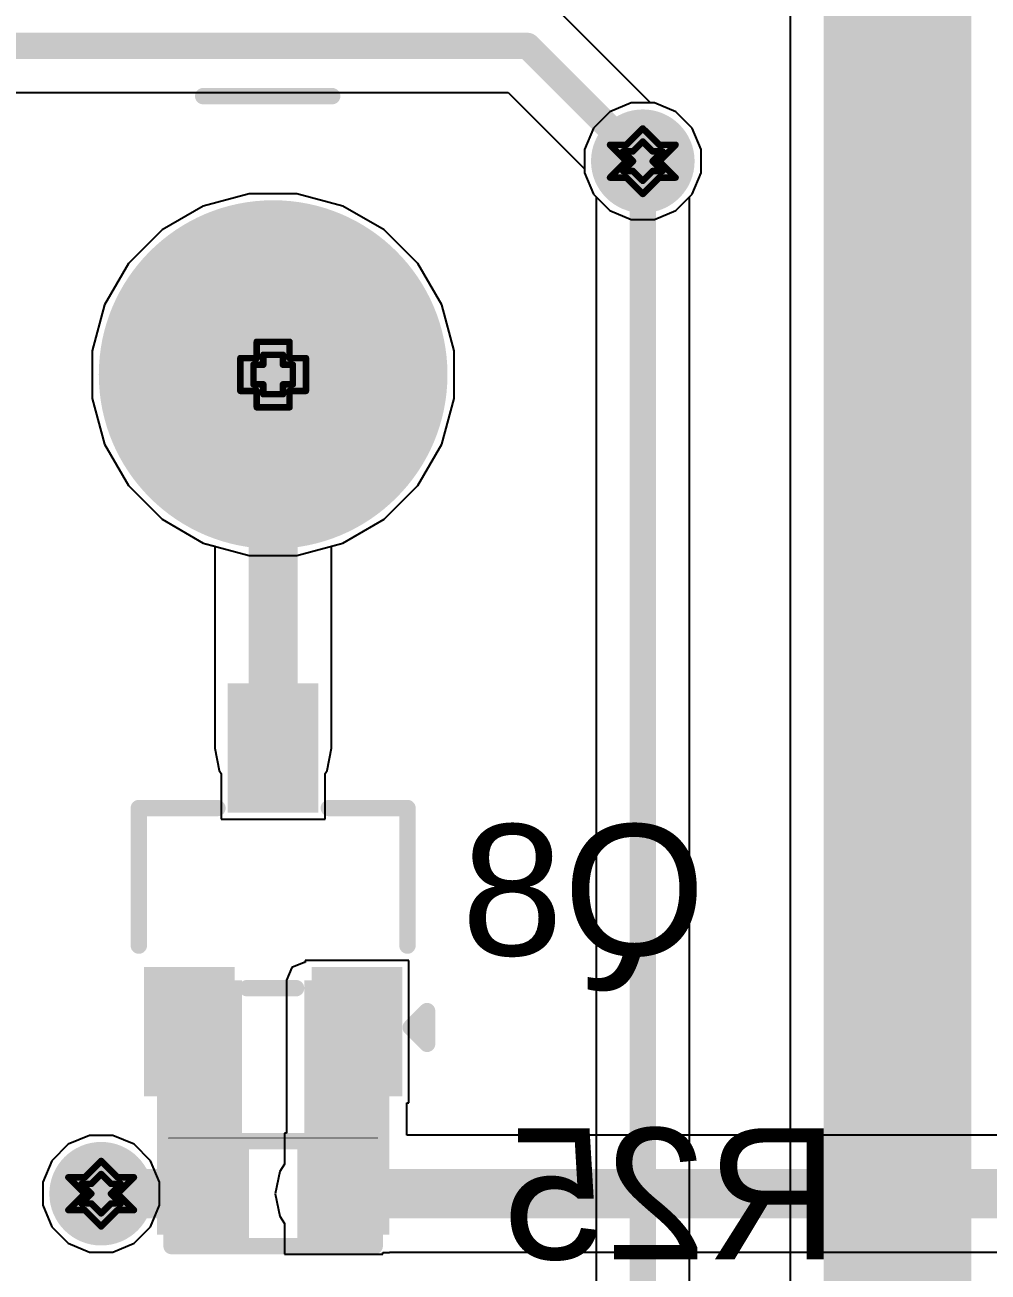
# Model space of a CAD drawing. Header units: inches. Extents: x -2.7 to 10.9, y -2.9 to 7.4.
# Drawn here: x 0.0747 to 0.3687, y 1.618 to 1.9988 of the extents above; entities that cross this region are included whole.
import ezdxf

# ---------------------------------------------------------------- set-up
doc = ezdxf.new("R2010")
doc.units = ezdxf.units.IN
doc.header["$MEASUREMENT"] = 0
for name, color, linetype in [('Board Outline', 216, 'Continuous'), ('Bottom Layer', 5, 'Continuous'), ('Bottom Overlay', 54, 'Continuous'), ('Bottom Paste', 16, 'Continuous'), ('Bottom Solder', 6, 'Continuous'), ('Drill Drawing', 1, 'Continuous'), ('Layer 2', 16, 'Continuous'), ('Layer 3', 76, 'Continuous'), ('Multi-Layer', 9, 'Continuous'), ('Pad Holes', 156, 'Continuous'), ('Top Layer', 1, 'Continuous'), ('Top Overlay', 2, 'Continuous'), ('Top Solder', 216, 'Continuous'), ('Via Holes', 16, 'Continuous')]:
    doc.layers.add(name, color=color, linetype=linetype)
doc.styles.add('Arial', font='', dxfattribs={"height": 0.2})
doc.styles.get('Arial').set_extended_font_data('Arial')

# ---------------------------------------------------------------- blocks, each defined once
blk = doc.blocks.new('R___0402_B_4')
at = {"layer": 'Bottom Layer'}
for points in [[(-0.009499999999999996, 0.0125), (-0.009500000000000003, -0.0125), (-0.0275, -0.0125), (-0.0275, 0.0125)], [(0.0275, 0.0125), (0.0275, -0.0125), (0.009499999999999996, -0.0125), (0.009500000000000003, 0.0125)]]:
    blk.add_hatch(color=5, dxfattribs=at).paths.add_polyline_path(points)
at = {"layer": 'Bottom Paste'}
for points in [[(-0.009499999999999996, 0.0125), (-0.009500000000000003, -0.0125), (-0.0275, -0.0125), (-0.0275, 0.0125)], [(0.0275, 0.0125), (0.0275, -0.0125), (0.009499999999999996, -0.0125), (0.009500000000000003, 0.0125)]]:
    blk.add_hatch(color=16, dxfattribs=at).paths.add_polyline_path(points)
at = {"layer": 'Bottom Solder'}
for points in [[(-0.007334599999999997, 0.0146654), (-0.007334600000000003, -0.0146654), (-0.0296654, -0.0146654), (-0.0296654, 0.0146654)], [(0.0296654, 0.0146654), (0.0296654, -0.0146654), (0.007334599999999997, -0.0146654), (0.007334600000000003, 0.0146654)]]:
    blk.add_hatch(color=6, dxfattribs=at).paths.add_polyline_path(points)
at = {"layer": 'Bottom Overlay'}
for points in [[(-0.031, 0.016, 0.005, 0.005, 0), (0.031, 0.016, 0.005, 0.005, 0)], [(-0.031, -0.016, 0.005, 0.005, 0), (-0.031, 0.016, 0.005, 0.005, 0)], [(-0.032, 0.017, 0.000127, 0.000127, 0), (0.032, 0.017, 0.000127, 0.000127, 0)], [(0.031, -0.016, 0.005, 0.005, 0), (0.031, 0.016, 0.005, 0.005, 0)], [(-0.031, -0.016, 0.005, 0.005, 0), (0.031, -0.016, 0.005, 0.005, 0)]]:
    blk.add_lwpolyline(points, format="xyseb", dxfattribs=at)
for points in [[(-0.03225, 0.016, 0.0025, 0.0025, 1), (-0.02975, 0.016, 0.0025, 0.0025, 1)], [(-0.03225, 0.016, 0.0025, 0.0025, 1), (-0.02975, 0.016, 0.0025, 0.0025, 1)], [(-0.0320317, 0.017, 6.35e-05, 6.35e-05, 1), (-0.0319683, 0.017, 6.35e-05, 6.35e-05, 1)], [(0.02975, 0.016, 0.0025, 0.0025, 1), (0.03225, 0.016, 0.0025, 0.0025, 1)], [(0.02975, 0.016, 0.0025, 0.0025, 1), (0.03225, 0.016, 0.0025, 0.0025, 1)], [(0.0319683, 0.017, 6.35e-05, 6.35e-05, 1), (0.0320317, 0.017, 6.35e-05, 6.35e-05, 1)], [(-0.03225, -0.016, 0.0025, 0.0025, 1), (-0.02975, -0.016, 0.0025, 0.0025, 1)], [(-0.03225, -0.016, 0.0025, 0.0025, 1), (-0.02975, -0.016, 0.0025, 0.0025, 1)], [(0.02975, -0.016, 0.0025, 0.0025, 1), (0.03225, -0.016, 0.0025, 0.0025, 1)], [(0.02975, -0.016, 0.0025, 0.0025, 1), (0.03225, -0.016, 0.0025, 0.0025, 1)]]:
    blk.add_lwpolyline(points, format="xyseb", close=True, dxfattribs=at)
blk = doc.blocks.new('SOT_323_B_5')
at = {"layer": 'Bottom Layer'}
for points in [[(-0.0354331, 0.05905515), (-0.0157481, 0.05905515), (-0.0157481, 0.02755905), (-0.0354331, 0.02755905)], [(0.0354331, 0.02755905), (0.0157481, 0.02755905), (0.0157481, 0.05905515), (0.0354331, 0.05905515)], [(-0.0098425, -0.02755905), (0.0098425, -0.02755905), (0.0098425, -0.05905515), (-0.0098425, -0.05905515)]]:
    blk.add_hatch(color=5, dxfattribs=at).paths.add_polyline_path(points)
at = {"layer": 'Bottom Paste'}
for points in [[(-0.0354331, 0.05905515), (-0.0157481, 0.05905515), (-0.0157481, 0.02755905), (-0.0354331, 0.02755905)], [(0.0354331, 0.02755905), (0.0157481, 0.02755905), (0.0157481, 0.05905515), (0.0354331, 0.05905515)], [(-0.0098425, -0.02755905), (0.0098425, -0.02755905), (0.0098425, -0.05905515), (-0.0098425, -0.05905515)]]:
    blk.add_hatch(color=16, dxfattribs=at).paths.add_polyline_path(points)
at = {"layer": 'Bottom Solder'}
for points in [[(-0.0394331, 0.06305515), (-0.0117481, 0.06305515), (-0.0117481, 0.02355905), (-0.0394331, 0.02355905)], [(0.0394331, 0.02355905), (0.0117481, 0.02355905), (0.0117481, 0.06305515), (0.0394331, 0.06305515)], [(-0.0138425, -0.02355905), (0.0138425, -0.02355905), (0.0138425, -0.06305515), (-0.0138425, -0.06305515)]]:
    blk.add_hatch(color=6, dxfattribs=at).paths.add_polyline_path(points)
at = {"layer": 'Bottom Overlay'}
for points in [[(-0.047, 0.047, 0.005, 0.005, 0), (-0.047, 0.037, 0.005, 0.005, 0)], [(-0.042, 0.042, 0.005, 0.005, 0), (-0.047, 0.047, 0.005, 0.005, 0)], [(-0.042, 0.042, 0.005, 0.005, 0), (-0.047, 0.037, 0.005, 0.005, 0)], [(0.008, 0.03, 0.005, 0.005, 0), (-0.007, 0.03, 0.005, 0.005, 0)], [(-0.041, 0.017, 0.005, 0.005, 0), (-0.041, -0.025, 0.005, 0.005, 0)], [(0.041, 0.017, 0.005, 0.005, 0), (0.041, -0.025, 0.005, 0.005, 0)], [(-0.017, -0.025, 0.005, 0.005, 0), (-0.041, -0.025, 0.005, 0.005, 0)], [(0.041, -0.025, 0.005, 0.005, 0), (0.017, -0.025, 0.005, 0.005, 0)]]:
    blk.add_lwpolyline(points, format="xyseb", dxfattribs=at)
for points in [[(-0.04825, 0.047, 0.0025, 0.0025, 1), (-0.04575, 0.047, 0.0025, 0.0025, 1)], [(-0.04825, 0.047, 0.0025, 0.0025, 1), (-0.04575, 0.047, 0.0025, 0.0025, 1)], [(-0.04325, 0.042, 0.0025, 0.0025, 1), (-0.04075, 0.042, 0.0025, 0.0025, 1)], [(-0.04325, 0.042, 0.0025, 0.0025, 1), (-0.04075, 0.042, 0.0025, 0.0025, 1)], [(-0.04825, 0.037, 0.0025, 0.0025, 1), (-0.04575, 0.037, 0.0025, 0.0025, 1)], [(-0.04825, 0.037, 0.0025, 0.0025, 1), (-0.04575, 0.037, 0.0025, 0.0025, 1)], [(-0.00825, 0.03, 0.0025, 0.0025, 1), (-0.00575, 0.03, 0.0025, 0.0025, 1)], [(0.00675, 0.03, 0.0025, 0.0025, 1), (0.00925, 0.03, 0.0025, 0.0025, 1)], [(-0.04225, 0.017, 0.0025, 0.0025, 1), (-0.03975, 0.017, 0.0025, 0.0025, 1)], [(0.03975, 0.017, 0.0025, 0.0025, 1), (0.04225, 0.017, 0.0025, 0.0025, 1)], [(-0.04225, -0.025, 0.0025, 0.0025, 1), (-0.03975, -0.025, 0.0025, 0.0025, 1)], [(-0.04225, -0.025, 0.0025, 0.0025, 1), (-0.03975, -0.025, 0.0025, 0.0025, 1)], [(-0.01825, -0.025, 0.0025, 0.0025, 1), (-0.01575, -0.025, 0.0025, 0.0025, 1)], [(0.01575, -0.025, 0.0025, 0.0025, 1), (0.01825, -0.025, 0.0025, 0.0025, 1)], [(0.03975, -0.025, 0.0025, 0.0025, 1), (0.04225, -0.025, 0.0025, 0.0025, 1)], [(0.03975, -0.025, 0.0025, 0.0025, 1), (0.04225, -0.025, 0.0025, 0.0025, 1)]]:
    blk.add_lwpolyline(points, format="xyseb", close=True, dxfattribs=at)
blk = doc.blocks.new('EFM_620_31')
at = {"layer": 'Bottom Layer'}
h = blk.add_hatch(color=5, dxfattribs=at)
edge = h.paths.add_edge_path()
edge.add_arc((-0.3543307, 0), 0.0492126, 0, 360)
at = {"layer": 'Bottom Solder'}
h = blk.add_hatch(color=6, dxfattribs=at)
edge = h.paths.add_edge_path()
edge.add_arc((-0.3543307, 0), 0.0532126, 0, 360)
at = {"layer": 'Layer 2'}
h = blk.add_hatch(color=16, dxfattribs=at)
edge = h.paths.add_edge_path()
edge.add_arc((-0.3543307, 0), 0.0492126, 0, 360)
at = {"layer": 'Layer 3'}
h = blk.add_hatch(color=76, dxfattribs=at)
edge = h.paths.add_edge_path()
edge.add_arc((-0.3543307, 0), 0.0492126, 0, 360)
at = {"layer": 'Multi-Layer'}
h = blk.add_hatch(color=9, dxfattribs=at)
edge = h.paths.add_edge_path()
edge.add_arc((-0.3543307, 0), 0.0492126, 0, 360)
at = {"layer": 'Pad Holes'}
h = blk.add_hatch(color=7, dxfattribs=at)
edge = h.paths.add_edge_path()
edge.add_arc((-0.3543307, 0), 0.0246063, 0, 360)
at = {"layer": 'Top Layer'}
h = blk.add_hatch(color=1, dxfattribs=at)
edge = h.paths.add_edge_path()
edge.add_arc((-0.3543307, 0), 0.0492126, 0, 360)
at = {"layer": 'Top Solder'}
h = blk.add_hatch(color=216, dxfattribs=at)
edge = h.paths.add_edge_path()
edge.add_arc((-0.3543307, 0), 0.0532126, 0, 360)
at = {"layer": 'Top Overlay'}
for points in [[(0.7874016, 0, 0.005, 0.005, 1), (-0.7874016, 0, 0.005, 0.005, 1)], [(0.7514739, 0, 0.005, 0.005, 1), (-0.7514739, 0, 0.005, 0.005, 1)], [(-0.3769351, 0.085, 0.0025, 0.0025, 1), (-0.3744351, 0.085, 0.0025, 0.0025, 1)], [(-0.337565, 0.085, 0.0025, 0.0025, 1), (-0.335065, 0.085, 0.0025, 0.0025, 1)]]:
    blk.add_lwpolyline(points, format="xyseb", close=True, dxfattribs=at)
blk.add_lwpolyline([(-0.3756851, 0.085, 0.005, 0.005, 0), (-0.336315, 0.085, 0.005, 0.005, 0)], format="xyseb", dxfattribs=at)

msp = doc.modelspace()

# ---------------------------------------------------------------- hatches: boundary and pattern name
at = {"layer": 'Bottom Layer'}
h = msp.add_hatch(color=5, dxfattribs=at)
edge = h.paths.add_edge_path()
edge.add_arc((0.2633384, 1.9572006), 0.011811, 0, 360)
for points in [[(0.1150685, 1.6294393), (0.1410015, 1.6294393), (0.1410015, 1.7071339), (0.1150685, 1.7071339)], [(0.1859347, 1.7071339), (0.1600017, 1.7071339), (0.1600017, 1.6294393), (0.1859347, 1.6294393)]]:
    msp.add_hatch(color=5, dxfattribs=at).paths.add_polyline_path(points)
h = msp.add_hatch(color=5, dxfattribs=at)
edge = h.paths.add_edge_path()
edge.add_arc((0.098, 1.641936), 0.011811, 0, 360)
at = {"layer": 'Bottom Solder'}
h = msp.add_hatch(color=6, dxfattribs=at)
edge = h.paths.add_edge_path()
edge.add_arc((0.2633384, 1.9572006), 0.015811, 0, 360)
h = msp.add_hatch(color=6, dxfattribs=at)
edge = h.paths.add_edge_path()
edge.add_arc((0.098, 1.641936), 0.015811, 0, 360)
at = {"layer": 'Layer 2'}
h = msp.add_hatch(color=16, dxfattribs=at)
edge = h.paths.add_edge_path()
edge.add_arc((0.2633384, 1.9572006), 0.011811, 0, 360)
h = msp.add_hatch(color=16, dxfattribs=at)
edge = h.paths.add_edge_path()
edge.add_arc((0.098, 1.641936), 0.011811, 0, 360)
at = {"layer": 'Layer 3'}
h = msp.add_hatch(color=76, dxfattribs=at)
edge = h.paths.add_edge_path()
edge.add_arc((0.2633384, 1.9572006), 0.011811, 0, 360)
h = msp.add_hatch(color=76, dxfattribs=at)
edge = h.paths.add_edge_path()
edge.add_arc((0.098, 1.641936), 0.011811, 0, 360)
at = {"layer": 'Top Layer'}
h = msp.add_hatch(color=1, dxfattribs=at)
edge = h.paths.add_edge_path()
edge.add_arc((0.2633384, 1.9572006), 0.011811, 0, 360)
h = msp.add_hatch(color=1, dxfattribs=at)
edge = h.paths.add_edge_path()
edge.add_arc((0.098, 1.641936), 0.011811, 0, 360)
at = {"layer": 'Top Solder'}
h = msp.add_hatch(color=216, dxfattribs=at)
edge = h.paths.add_edge_path()
edge.add_arc((0.2633384, 1.9572006), 0.015811, 0, 360)
h = msp.add_hatch(color=216, dxfattribs=at)
edge = h.paths.add_edge_path()
edge.add_arc((0.098, 1.641936), 0.015811, 0, 360)
at = {"layer": 'Via Holes'}
h = msp.add_hatch(color=7, dxfattribs=at)
edge = h.paths.add_edge_path()
edge.add_arc((0.2633384, 1.9572006), 0.0059055, 0, 360)
h = msp.add_hatch(color=7, dxfattribs=at)
edge = h.paths.add_edge_path()
edge.add_arc((0.098, 1.641936), 0.0059055, 0, 360)

# ---------------------------------------------------------------- linework, layer by layer
at = {"layer": 'Board Outline'}
msp.add_lwpolyline([(-2.4996904, 1.3779521, 0.005, 0.005, -0.7405986761017942), (2.8432952, 0.250751, 0.005, 0.005, 0)], format="xyseb", dxfattribs=at)
at = {"layer": 'Bottom Layer'}
for p, q in [((0.2657143, 1.9750116), (0.2382153, 2.0025107)), ((-0.000443, 1.9781429), (0.2222091, 1.9781429)), ((0.2222091, 1.9781429), (0.2455274, 1.9548247)), ((0.2668812, 1.9750116), (0.2657143, 1.9750116)), ((0.2734275, 1.9723), (0.2668812, 1.9750116)), ((0.2784378, 1.9672897), (0.2734275, 1.9723)), ((0.2811494, 1.9607434), (0.2784378, 1.9672897)), ((0.2811494, 1.9536578), (0.2811494, 1.9607434)), ((0.2455274, 1.9548247), (0.2455274, 1.9536578)), ((0.2455274, 1.9536578), (0.248239, 1.9471115)), ((0.2784378, 1.9471115), (0.2811494, 1.9536578)), ((0.1432327, 1.9472734), (0.1291903, 1.9435107)), ((0.1577705, 1.9472734), (0.1432327, 1.9472734)), ((0.1718129, 1.9435107), (0.1577705, 1.9472734)), ((0.248239, 1.9471115), (0.2532493, 1.9421012)), ((0.2734275, 1.9421012), (0.2784378, 1.9471115)), ((0.1291903, 1.9435107), (0.1166003, 1.9362419)), ((0.1844029, 1.9362419), (0.1718129, 1.9435107)), ((0.2532493, 1.9421012), (0.2597956, 1.9393896)), ((0.2668812, 1.9393896), (0.2734275, 1.9421012)), ((0.2597956, 1.9393896), (0.2668812, 1.9393896)), ((0.1166003, 1.9362419), (0.1063205, 1.9259621)), ((0.1946827, 1.9259621), (0.1844029, 1.9362419)), ((0.1063205, 1.9259621), (0.0990517, 1.9133721)), ((0.2019515, 1.9133721), (0.1946827, 1.9259621)), ((0.0990517, 1.9133721), (0.095289, 1.8993297)), ((0.2057142, 1.8993297), (0.2019515, 1.9133721)), ((0.095289, 1.8993297), (0.095289, 1.8847919)), ((0.2057142, 1.8847919), (0.2057142, 1.8993297)), ((0.095289, 1.8847919), (0.0990517, 1.8707495)), ((0.2019515, 1.8707495), (0.2057142, 1.8847919)), ((0.0990517, 1.8707495), (0.1063205, 1.8581595)), ((0.1946827, 1.8581595), (0.2019515, 1.8707495)), ((0.1063205, 1.8581595), (0.1166003, 1.8478797)), ((0.1844029, 1.8478797), (0.1946827, 1.8581595)), ((0.1166003, 1.8478797), (0.1291903, 1.8406109)), ((0.1718129, 1.8406109), (0.1844029, 1.8478797)), ((0.1291903, 1.8406109), (0.1326588, 1.8396815)), ((0.1326588, 1.8396815), (0.1326588, 1.778)), ((0.1683444, 1.8396815), (0.1718129, 1.8406109)), ((0.1683444, 1.778), (0.1683444, 1.8396815)), ((0.1326588, 1.778), (0.134017, 1.7711719)), ((0.1669862, 1.7711719), (0.1683444, 1.778)), ((0.134017, 1.7711719), (0.1346591, 1.7702109)), ((0.1663441, 1.7702109), (0.1669862, 1.7711719)), ((0.1346591, 1.7702109), (0.1346591, 1.756252)), ((0.1663441, 1.756252), (0.1663441, 1.7702109)), ((0.1346591, 1.756252), (0.1663441, 1.756252)), ((0.1561747, 1.7109608), (0.1545896, 1.7071339)), ((0.1600016, 1.7125459), (0.1561747, 1.7109608)), ((0.1602497, 1.7125459), (0.1600016, 1.7125459)), ((0.1919347, 1.7131338), (0.1602497, 1.7131338)), ((0.1602497, 1.7131338), (0.1602497, 1.7125459)), ((0.1919347, 1.6696378), (0.1919347, 1.7131338)), ((0.1545896, 1.7071339), (0.1545896, 1.6604392)), ((0.1913467, 1.6597804), (0.1913467, 1.6696378)), ((0.1913467, 1.6696378), (0.1919347, 1.6696378)), ((0.1545896, 1.6604392), (0.1540016, 1.6604392)), ((0.1540016, 1.6604392), (0.1540016, 1.6509893)), ((0.4039984, 1.6597804), (0.1913467, 1.6597804)), ((0.1540016, 1.6509893), (0.152517, 1.6487674)), ((0.152517, 1.6487674), (0.1511588, 1.6419392)), ((0.1511588, 1.6419392), (0.152517, 1.635111)), ((0.152517, 1.635111), (0.1540016, 1.6328891)), ((0.1540016, 1.6328891), (0.1540016, 1.6234392)), ((0.1540016, 1.6234392), (0.1840016, 1.6234392)), ((0.1840016, 1.6234392), (0.1840016, 1.6240272)), ((0.1840016, 1.6240272), (0.1859347, 1.6240272)), ((0.1859347, 1.6240272), (0.1860979, 1.6240948)), ((0.1860979, 1.6240948), (0.4039915, 1.6240948))]:
    msp.add_line(p, q, dxfattribs=at)
for points in [[(-0.9116096, 1.9924172, 0.008, 0.008, 0), (0.2281218, 1.9924172, 0.008, 0.008, 0)], [(0.2281218, 1.9924172, 0.008, 0.008, 0), (0.2633384, 1.9572006, 0.008, 0.008, 0)], [(0.1505016, 1.778, 0.015, 0.015, 0), (0.1505016, 1.8920608, 0.015, 0.015, 0)], [(0.098, 1.641936, 0.015, 0.015, 0), (0.0980016, 1.6419376, 0.015, 0.015, 0)], [(0.0980016, 1.6419376, 0.015, 0.015, 0), (0.132, 1.6419376, 0.015, 0.015, 0)], [(0.132, 1.6419376, 0.015, 0.015, 0), (0.1320016, 1.6419392, 0.015, 0.015, 0)], [(0.1690016, 1.6419392, 0.015, 0.015, 0), (0.1690032, 1.6419376, 0.015, 0.015, 0)], [(0.1690032, 1.6419376, 0.015, 0.015, 0), (0.4039984, 1.6419376, 0.015, 0.015, 0)]]:
    msp.add_lwpolyline(points, format="xyseb", dxfattribs=at)
for points in [[(0.2261218, 1.9924172, 0.004, 0.004, 1), (0.2301218, 1.9924172, 0.004, 0.004, 1)], [(0.2261218, 1.9924172, 0.004, 0.004, 1), (0.2301218, 1.9924172, 0.004, 0.004, 1)], [(0.2613384, 1.9572006, 0.004, 0.004, 1), (0.2653384, 1.9572006, 0.004, 0.004, 1)], [(0.1467516, 1.8920608, 0.0075, 0.0075, 1), (0.1542516, 1.8920608, 0.0075, 0.0075, 1)], [(0.1467516, 1.778, 0.0075, 0.0075, 1), (0.1542516, 1.778, 0.0075, 0.0075, 1)], [(0.09425, 1.641936, 0.0075, 0.0075, 1), (0.10175, 1.641936, 0.0075, 0.0075, 1)], [(0.0942516, 1.6419376, 0.0075, 0.0075, 1), (0.1017516, 1.6419376, 0.0075, 0.0075, 1)], [(0.0942516, 1.6419376, 0.0075, 0.0075, 1), (0.1017516, 1.6419376, 0.0075, 0.0075, 1)], [(0.12825, 1.6419376, 0.0075, 0.0075, 1), (0.13575, 1.6419376, 0.0075, 0.0075, 1)], [(0.12825, 1.6419376, 0.0075, 0.0075, 1), (0.13575, 1.6419376, 0.0075, 0.0075, 1)], [(0.1282516, 1.6419392, 0.0075, 0.0075, 1), (0.1357516, 1.6419392, 0.0075, 0.0075, 1)], [(0.1652516, 1.6419392, 0.0075, 0.0075, 1), (0.1727516, 1.6419392, 0.0075, 0.0075, 1)], [(0.1652532, 1.6419376, 0.0075, 0.0075, 1), (0.1727532, 1.6419376, 0.0075, 0.0075, 1)], [(0.1652532, 1.6419376, 0.0075, 0.0075, 1), (0.1727532, 1.6419376, 0.0075, 0.0075, 1)]]:
    msp.add_lwpolyline(points, format="xyseb", close=True, dxfattribs=at)
at = {"layer": 'Drill Drawing'}
for points in [[(0.2583384, 1.9622006, 0.002, 0.002, 0), (0.2633384, 1.9672006, 0.002, 0.002, 0)], [(0.2633384, 1.9672006, 0.002, 0.002, 0), (0.2683384, 1.9622006, 0.002, 0.002, 0)], [(0.2533384, 1.9622006, 0.002, 0.002, 0), (0.2583384, 1.9572006, 0.002, 0.002, 0)], [(0.2533384, 1.9622006, 0.002, 0.002, 0), (0.2583384, 1.9622006, 0.002, 0.002, 0)], [(0.2573384, 1.9602006, 0.002, 0.002, 0), (0.2603384, 1.9572006, 0.002, 0.002, 0)], [(0.2573384, 1.9602006, 0.002, 0.002, 0), (0.2603384, 1.9602006, 0.002, 0.002, 0)], [(0.2603384, 1.9602006, 0.002, 0.002, 0), (0.2633384, 1.9632006, 0.002, 0.002, 0)], [(0.2633384, 1.9632006, 0.002, 0.002, 0), (0.2663384, 1.9602006, 0.002, 0.002, 0)], [(0.2663384, 1.9602006, 0.002, 0.002, 0), (0.2693384, 1.9602006, 0.002, 0.002, 0)], [(0.2663384, 1.9572006, 0.002, 0.002, 0), (0.2693384, 1.9602006, 0.002, 0.002, 0)], [(0.2683384, 1.9622006, 0.002, 0.002, 0), (0.2733384, 1.9622006, 0.002, 0.002, 0)], [(0.2683384, 1.9572006, 0.002, 0.002, 0), (0.2733384, 1.9622006, 0.002, 0.002, 0)], [(0.2533384, 1.9522006, 0.002, 0.002, 0), (0.2583384, 1.9572006, 0.002, 0.002, 0)], [(0.2573384, 1.9542006, 0.002, 0.002, 0), (0.2603384, 1.9572006, 0.002, 0.002, 0)], [(0.2663384, 1.9572006, 0.002, 0.002, 0), (0.2693384, 1.9542006, 0.002, 0.002, 0)], [(0.2683384, 1.9572006, 0.002, 0.002, 0), (0.2733384, 1.9522006, 0.002, 0.002, 0)], [(0.2573384, 1.9542006, 0.002, 0.002, 0), (0.2603384, 1.9542006, 0.002, 0.002, 0)], [(0.2603384, 1.9542006, 0.002, 0.002, 0), (0.2633384, 1.9512006, 0.002, 0.002, 0)], [(0.2633384, 1.9512006, 0.002, 0.002, 0), (0.2663384, 1.9542006, 0.002, 0.002, 0)], [(0.2663384, 1.9542006, 0.002, 0.002, 0), (0.2693384, 1.9542006, 0.002, 0.002, 0)], [(0.2533384, 1.9522006, 0.002, 0.002, 0), (0.2583384, 1.9522006, 0.002, 0.002, 0)], [(0.2583384, 1.9522006, 0.002, 0.002, 0), (0.2633384, 1.9472006, 0.002, 0.002, 0)], [(0.2633384, 1.9472006, 0.002, 0.002, 0), (0.2683384, 1.9522006, 0.002, 0.002, 0)], [(0.2683384, 1.9522006, 0.002, 0.002, 0), (0.2733384, 1.9522006, 0.002, 0.002, 0)], [(0.1455016, 1.8970608, 0.002, 0.002, 0), (0.1455016, 1.9020608, 0.002, 0.002, 0)], [(0.1455016, 1.9020608, 0.002, 0.002, 0), (0.1555016, 1.9020608, 0.002, 0.002, 0)], [(0.1555016, 1.8970608, 0.002, 0.002, 0), (0.1555016, 1.9020608, 0.002, 0.002, 0)], [(0.1405016, 1.8870608, 0.002, 0.002, 0), (0.1405016, 1.8970608, 0.002, 0.002, 0)], [(0.1405016, 1.8970608, 0.002, 0.002, 0), (0.1455016, 1.8970608, 0.002, 0.002, 0)], [(0.1475016, 1.8950608, 0.002, 0.002, 0), (0.1475016, 1.8980608, 0.002, 0.002, 0)], [(0.1475016, 1.8980608, 0.002, 0.002, 0), (0.1535016, 1.8980608, 0.002, 0.002, 0)], [(0.1535016, 1.8950608, 0.002, 0.002, 0), (0.1535016, 1.8980608, 0.002, 0.002, 0)], [(0.1555016, 1.8970608, 0.002, 0.002, 0), (0.1605016, 1.8970608, 0.002, 0.002, 0)], [(0.1605016, 1.8870608, 0.002, 0.002, 0), (0.1605016, 1.8970608, 0.002, 0.002, 0)], [(0.1445016, 1.8890608, 0.002, 0.002, 0), (0.1445016, 1.8950608, 0.002, 0.002, 0)], [(0.1445016, 1.8950608, 0.002, 0.002, 0), (0.1475016, 1.8950608, 0.002, 0.002, 0)], [(0.1535016, 1.8950608, 0.002, 0.002, 0), (0.1565016, 1.8950608, 0.002, 0.002, 0)], [(0.1565016, 1.8890608, 0.002, 0.002, 0), (0.1565016, 1.8950608, 0.002, 0.002, 0)], [(0.1445016, 1.8890608, 0.002, 0.002, 0), (0.1475016, 1.8890608, 0.002, 0.002, 0)], [(0.1475016, 1.8860608, 0.002, 0.002, 0), (0.1475016, 1.8890608, 0.002, 0.002, 0)], [(0.1535016, 1.8890608, 0.002, 0.002, 0), (0.1565016, 1.8890608, 0.002, 0.002, 0)], [(0.1535016, 1.8860608, 0.002, 0.002, 0), (0.1535016, 1.8890608, 0.002, 0.002, 0)], [(0.1405016, 1.8870608, 0.002, 0.002, 0), (0.1455016, 1.8870608, 0.002, 0.002, 0)], [(0.1455016, 1.8820608, 0.002, 0.002, 0), (0.1455016, 1.8870608, 0.002, 0.002, 0)], [(0.1475016, 1.8860608, 0.002, 0.002, 0), (0.1535016, 1.8860608, 0.002, 0.002, 0)], [(0.1555016, 1.8870608, 0.002, 0.002, 0), (0.1605016, 1.8870608, 0.002, 0.002, 0)], [(0.1555016, 1.8820608, 0.002, 0.002, 0), (0.1555016, 1.8870608, 0.002, 0.002, 0)], [(0.1455016, 1.8820608, 0.002, 0.002, 0), (0.1555016, 1.8820608, 0.002, 0.002, 0)], [(0.093, 1.646936, 0.002, 0.002, 0), (0.098, 1.651936, 0.002, 0.002, 0)], [(0.098, 1.651936, 0.002, 0.002, 0), (0.103, 1.646936, 0.002, 0.002, 0)], [(0.095, 1.644936, 0.002, 0.002, 0), (0.098, 1.647936, 0.002, 0.002, 0)], [(0.098, 1.647936, 0.002, 0.002, 0), (0.101, 1.644936, 0.002, 0.002, 0)], [(0.088, 1.646936, 0.002, 0.002, 0), (0.093, 1.641936, 0.002, 0.002, 0)], [(0.088, 1.646936, 0.002, 0.002, 0), (0.093, 1.646936, 0.002, 0.002, 0)], [(0.092, 1.644936, 0.002, 0.002, 0), (0.095, 1.641936, 0.002, 0.002, 0)], [(0.092, 1.644936, 0.002, 0.002, 0), (0.095, 1.644936, 0.002, 0.002, 0)], [(0.101, 1.644936, 0.002, 0.002, 0), (0.104, 1.644936, 0.002, 0.002, 0)], [(0.101, 1.641936, 0.002, 0.002, 0), (0.104, 1.644936, 0.002, 0.002, 0)], [(0.103, 1.646936, 0.002, 0.002, 0), (0.108, 1.646936, 0.002, 0.002, 0)], [(0.103, 1.641936, 0.002, 0.002, 0), (0.108, 1.646936, 0.002, 0.002, 0)], [(0.088, 1.636936, 0.002, 0.002, 0), (0.093, 1.641936, 0.002, 0.002, 0)], [(0.092, 1.638936, 0.002, 0.002, 0), (0.095, 1.641936, 0.002, 0.002, 0)], [(0.101, 1.641936, 0.002, 0.002, 0), (0.104, 1.638936, 0.002, 0.002, 0)], [(0.103, 1.641936, 0.002, 0.002, 0), (0.108, 1.636936, 0.002, 0.002, 0)], [(0.088, 1.636936, 0.002, 0.002, 0), (0.093, 1.636936, 0.002, 0.002, 0)], [(0.092, 1.638936, 0.002, 0.002, 0), (0.095, 1.638936, 0.002, 0.002, 0)], [(0.093, 1.636936, 0.002, 0.002, 0), (0.098, 1.631936, 0.002, 0.002, 0)], [(0.095, 1.638936, 0.002, 0.002, 0), (0.098, 1.635936, 0.002, 0.002, 0)], [(0.098, 1.635936, 0.002, 0.002, 0), (0.101, 1.638936, 0.002, 0.002, 0)], [(0.098, 1.631936, 0.002, 0.002, 0), (0.103, 1.636936, 0.002, 0.002, 0)], [(0.101, 1.638936, 0.002, 0.002, 0), (0.104, 1.638936, 0.002, 0.002, 0)], [(0.103, 1.636936, 0.002, 0.002, 0), (0.108, 1.636936, 0.002, 0.002, 0)]]:
    msp.add_lwpolyline(points, format="xyseb", dxfattribs=at)
for points in [[(0.2628384, 1.9672006, 0.001, 0.001, 1), (0.2638384, 1.9672006, 0.001, 0.001, 1)], [(0.2628384, 1.9672006, 0.001, 0.001, 1), (0.2638384, 1.9672006, 0.001, 0.001, 1)], [(0.2528384, 1.9622006, 0.001, 0.001, 1), (0.2538384, 1.9622006, 0.001, 0.001, 1)], [(0.2528384, 1.9622006, 0.001, 0.001, 1), (0.2538384, 1.9622006, 0.001, 0.001, 1)], [(0.2568384, 1.9602006, 0.001, 0.001, 1), (0.2578384, 1.9602006, 0.001, 0.001, 1)], [(0.2568384, 1.9602006, 0.001, 0.001, 1), (0.2578384, 1.9602006, 0.001, 0.001, 1)], [(0.2578384, 1.9622006, 0.001, 0.001, 1), (0.2588384, 1.9622006, 0.001, 0.001, 1)], [(0.2578384, 1.9622006, 0.001, 0.001, 1), (0.2588384, 1.9622006, 0.001, 0.001, 1)], [(0.2598384, 1.9602006, 0.001, 0.001, 1), (0.2608384, 1.9602006, 0.001, 0.001, 1)], [(0.2598384, 1.9602006, 0.001, 0.001, 1), (0.2608384, 1.9602006, 0.001, 0.001, 1)], [(0.2628384, 1.9632006, 0.001, 0.001, 1), (0.2638384, 1.9632006, 0.001, 0.001, 1)], [(0.2628384, 1.9632006, 0.001, 0.001, 1), (0.2638384, 1.9632006, 0.001, 0.001, 1)], [(0.2658384, 1.9602006, 0.001, 0.001, 1), (0.2668384, 1.9602006, 0.001, 0.001, 1)], [(0.2658384, 1.9602006, 0.001, 0.001, 1), (0.2668384, 1.9602006, 0.001, 0.001, 1)], [(0.2678384, 1.9622006, 0.001, 0.001, 1), (0.2688384, 1.9622006, 0.001, 0.001, 1)], [(0.2678384, 1.9622006, 0.001, 0.001, 1), (0.2688384, 1.9622006, 0.001, 0.001, 1)], [(0.2688384, 1.9602006, 0.001, 0.001, 1), (0.2698384, 1.9602006, 0.001, 0.001, 1)], [(0.2688384, 1.9602006, 0.001, 0.001, 1), (0.2698384, 1.9602006, 0.001, 0.001, 1)], [(0.2728384, 1.9622006, 0.001, 0.001, 1), (0.2738384, 1.9622006, 0.001, 0.001, 1)], [(0.2728384, 1.9622006, 0.001, 0.001, 1), (0.2738384, 1.9622006, 0.001, 0.001, 1)], [(0.2578384, 1.9572006, 0.001, 0.001, 1), (0.2588384, 1.9572006, 0.001, 0.001, 1)], [(0.2578384, 1.9572006, 0.001, 0.001, 1), (0.2588384, 1.9572006, 0.001, 0.001, 1)], [(0.2598384, 1.9572006, 0.001, 0.001, 1), (0.2608384, 1.9572006, 0.001, 0.001, 1)], [(0.2598384, 1.9572006, 0.001, 0.001, 1), (0.2608384, 1.9572006, 0.001, 0.001, 1)], [(0.2658384, 1.9572006, 0.001, 0.001, 1), (0.2668384, 1.9572006, 0.001, 0.001, 1)], [(0.2658384, 1.9572006, 0.001, 0.001, 1), (0.2668384, 1.9572006, 0.001, 0.001, 1)], [(0.2678384, 1.9572006, 0.001, 0.001, 1), (0.2688384, 1.9572006, 0.001, 0.001, 1)], [(0.2678384, 1.9572006, 0.001, 0.001, 1), (0.2688384, 1.9572006, 0.001, 0.001, 1)], [(0.2568384, 1.9542006, 0.001, 0.001, 1), (0.2578384, 1.9542006, 0.001, 0.001, 1)], [(0.2568384, 1.9542006, 0.001, 0.001, 1), (0.2578384, 1.9542006, 0.001, 0.001, 1)], [(0.2598384, 1.9542006, 0.001, 0.001, 1), (0.2608384, 1.9542006, 0.001, 0.001, 1)], [(0.2598384, 1.9542006, 0.001, 0.001, 1), (0.2608384, 1.9542006, 0.001, 0.001, 1)], [(0.2658384, 1.9542006, 0.001, 0.001, 1), (0.2668384, 1.9542006, 0.001, 0.001, 1)], [(0.2658384, 1.9542006, 0.001, 0.001, 1), (0.2668384, 1.9542006, 0.001, 0.001, 1)], [(0.2688384, 1.9542006, 0.001, 0.001, 1), (0.2698384, 1.9542006, 0.001, 0.001, 1)], [(0.2688384, 1.9542006, 0.001, 0.001, 1), (0.2698384, 1.9542006, 0.001, 0.001, 1)], [(0.2528384, 1.9522006, 0.001, 0.001, 1), (0.2538384, 1.9522006, 0.001, 0.001, 1)], [(0.2528384, 1.9522006, 0.001, 0.001, 1), (0.2538384, 1.9522006, 0.001, 0.001, 1)], [(0.2578384, 1.9522006, 0.001, 0.001, 1), (0.2588384, 1.9522006, 0.001, 0.001, 1)], [(0.2578384, 1.9522006, 0.001, 0.001, 1), (0.2588384, 1.9522006, 0.001, 0.001, 1)], [(0.2628384, 1.9512006, 0.001, 0.001, 1), (0.2638384, 1.9512006, 0.001, 0.001, 1)], [(0.2628384, 1.9512006, 0.001, 0.001, 1), (0.2638384, 1.9512006, 0.001, 0.001, 1)], [(0.2678384, 1.9522006, 0.001, 0.001, 1), (0.2688384, 1.9522006, 0.001, 0.001, 1)], [(0.2678384, 1.9522006, 0.001, 0.001, 1), (0.2688384, 1.9522006, 0.001, 0.001, 1)], [(0.2728384, 1.9522006, 0.001, 0.001, 1), (0.2738384, 1.9522006, 0.001, 0.001, 1)], [(0.2728384, 1.9522006, 0.001, 0.001, 1), (0.2738384, 1.9522006, 0.001, 0.001, 1)], [(0.2628384, 1.9472006, 0.001, 0.001, 1), (0.2638384, 1.9472006, 0.001, 0.001, 1)], [(0.2628384, 1.9472006, 0.001, 0.001, 1), (0.2638384, 1.9472006, 0.001, 0.001, 1)], [(0.1450016, 1.9020608, 0.001, 0.001, 1), (0.1460016, 1.9020608, 0.001, 0.001, 1)], [(0.1450016, 1.9020608, 0.001, 0.001, 1), (0.1460016, 1.9020608, 0.001, 0.001, 1)], [(0.1550016, 1.9020608, 0.001, 0.001, 1), (0.1560016, 1.9020608, 0.001, 0.001, 1)], [(0.1550016, 1.9020608, 0.001, 0.001, 1), (0.1560016, 1.9020608, 0.001, 0.001, 1)], [(0.1400016, 1.8970608, 0.001, 0.001, 1), (0.1410016, 1.8970608, 0.001, 0.001, 1)], [(0.1400016, 1.8970608, 0.001, 0.001, 1), (0.1410016, 1.8970608, 0.001, 0.001, 1)], [(0.1450016, 1.8970608, 0.001, 0.001, 1), (0.1460016, 1.8970608, 0.001, 0.001, 1)], [(0.1450016, 1.8970608, 0.001, 0.001, 1), (0.1460016, 1.8970608, 0.001, 0.001, 1)], [(0.1470016, 1.8980608, 0.001, 0.001, 1), (0.1480016, 1.8980608, 0.001, 0.001, 1)], [(0.1470016, 1.8980608, 0.001, 0.001, 1), (0.1480016, 1.8980608, 0.001, 0.001, 1)], [(0.1530016, 1.8980608, 0.001, 0.001, 1), (0.1540016, 1.8980608, 0.001, 0.001, 1)], [(0.1530016, 1.8980608, 0.001, 0.001, 1), (0.1540016, 1.8980608, 0.001, 0.001, 1)], [(0.1550016, 1.8970608, 0.001, 0.001, 1), (0.1560016, 1.8970608, 0.001, 0.001, 1)], [(0.1550016, 1.8970608, 0.001, 0.001, 1), (0.1560016, 1.8970608, 0.001, 0.001, 1)], [(0.1600016, 1.8970608, 0.001, 0.001, 1), (0.1610016, 1.8970608, 0.001, 0.001, 1)], [(0.1600016, 1.8970608, 0.001, 0.001, 1), (0.1610016, 1.8970608, 0.001, 0.001, 1)], [(0.1440016, 1.8950608, 0.001, 0.001, 1), (0.1450016, 1.8950608, 0.001, 0.001, 1)], [(0.1440016, 1.8950608, 0.001, 0.001, 1), (0.1450016, 1.8950608, 0.001, 0.001, 1)], [(0.1470016, 1.8950608, 0.001, 0.001, 1), (0.1480016, 1.8950608, 0.001, 0.001, 1)], [(0.1470016, 1.8950608, 0.001, 0.001, 1), (0.1480016, 1.8950608, 0.001, 0.001, 1)], [(0.1530016, 1.8950608, 0.001, 0.001, 1), (0.1540016, 1.8950608, 0.001, 0.001, 1)], [(0.1530016, 1.8950608, 0.001, 0.001, 1), (0.1540016, 1.8950608, 0.001, 0.001, 1)], [(0.1560016, 1.8950608, 0.001, 0.001, 1), (0.1570016, 1.8950608, 0.001, 0.001, 1)], [(0.1560016, 1.8950608, 0.001, 0.001, 1), (0.1570016, 1.8950608, 0.001, 0.001, 1)], [(0.1440016, 1.8890608, 0.001, 0.001, 1), (0.1450016, 1.8890608, 0.001, 0.001, 1)], [(0.1440016, 1.8890608, 0.001, 0.001, 1), (0.1450016, 1.8890608, 0.001, 0.001, 1)], [(0.1470016, 1.8890608, 0.001, 0.001, 1), (0.1480016, 1.8890608, 0.001, 0.001, 1)], [(0.1470016, 1.8890608, 0.001, 0.001, 1), (0.1480016, 1.8890608, 0.001, 0.001, 1)], [(0.1530016, 1.8890608, 0.001, 0.001, 1), (0.1540016, 1.8890608, 0.001, 0.001, 1)], [(0.1530016, 1.8890608, 0.001, 0.001, 1), (0.1540016, 1.8890608, 0.001, 0.001, 1)], [(0.1560016, 1.8890608, 0.001, 0.001, 1), (0.1570016, 1.8890608, 0.001, 0.001, 1)], [(0.1560016, 1.8890608, 0.001, 0.001, 1), (0.1570016, 1.8890608, 0.001, 0.001, 1)], [(0.1400016, 1.8870608, 0.001, 0.001, 1), (0.1410016, 1.8870608, 0.001, 0.001, 1)], [(0.1400016, 1.8870608, 0.001, 0.001, 1), (0.1410016, 1.8870608, 0.001, 0.001, 1)], [(0.1450016, 1.8870608, 0.001, 0.001, 1), (0.1460016, 1.8870608, 0.001, 0.001, 1)], [(0.1450016, 1.8870608, 0.001, 0.001, 1), (0.1460016, 1.8870608, 0.001, 0.001, 1)], [(0.1470016, 1.8860608, 0.001, 0.001, 1), (0.1480016, 1.8860608, 0.001, 0.001, 1)], [(0.1470016, 1.8860608, 0.001, 0.001, 1), (0.1480016, 1.8860608, 0.001, 0.001, 1)], [(0.1530016, 1.8860608, 0.001, 0.001, 1), (0.1540016, 1.8860608, 0.001, 0.001, 1)], [(0.1530016, 1.8860608, 0.001, 0.001, 1), (0.1540016, 1.8860608, 0.001, 0.001, 1)], [(0.1550016, 1.8870608, 0.001, 0.001, 1), (0.1560016, 1.8870608, 0.001, 0.001, 1)], [(0.1550016, 1.8870608, 0.001, 0.001, 1), (0.1560016, 1.8870608, 0.001, 0.001, 1)], [(0.1600016, 1.8870608, 0.001, 0.001, 1), (0.1610016, 1.8870608, 0.001, 0.001, 1)], [(0.1600016, 1.8870608, 0.001, 0.001, 1), (0.1610016, 1.8870608, 0.001, 0.001, 1)], [(0.1450016, 1.8820608, 0.001, 0.001, 1), (0.1460016, 1.8820608, 0.001, 0.001, 1)], [(0.1450016, 1.8820608, 0.001, 0.001, 1), (0.1460016, 1.8820608, 0.001, 0.001, 1)], [(0.1550016, 1.8820608, 0.001, 0.001, 1), (0.1560016, 1.8820608, 0.001, 0.001, 1)], [(0.1550016, 1.8820608, 0.001, 0.001, 1), (0.1560016, 1.8820608, 0.001, 0.001, 1)], [(0.0975, 1.651936, 0.001, 0.001, 1), (0.0985, 1.651936, 0.001, 0.001, 1)], [(0.0975, 1.651936, 0.001, 0.001, 1), (0.0985, 1.651936, 0.001, 0.001, 1)], [(0.0975, 1.647936, 0.001, 0.001, 1), (0.0985, 1.647936, 0.001, 0.001, 1)], [(0.0975, 1.647936, 0.001, 0.001, 1), (0.0985, 1.647936, 0.001, 0.001, 1)], [(0.0875, 1.646936, 0.001, 0.001, 1), (0.0885, 1.646936, 0.001, 0.001, 1)], [(0.0875, 1.646936, 0.001, 0.001, 1), (0.0885, 1.646936, 0.001, 0.001, 1)], [(0.0915, 1.644936, 0.001, 0.001, 1), (0.0925, 1.644936, 0.001, 0.001, 1)], [(0.0915, 1.644936, 0.001, 0.001, 1), (0.0925, 1.644936, 0.001, 0.001, 1)], [(0.0925, 1.646936, 0.001, 0.001, 1), (0.0935, 1.646936, 0.001, 0.001, 1)], [(0.0925, 1.646936, 0.001, 0.001, 1), (0.0935, 1.646936, 0.001, 0.001, 1)], [(0.0945, 1.644936, 0.001, 0.001, 1), (0.0955, 1.644936, 0.001, 0.001, 1)], [(0.0945, 1.644936, 0.001, 0.001, 1), (0.0955, 1.644936, 0.001, 0.001, 1)], [(0.1005, 1.644936, 0.001, 0.001, 1), (0.1015, 1.644936, 0.001, 0.001, 1)], [(0.1005, 1.644936, 0.001, 0.001, 1), (0.1015, 1.644936, 0.001, 0.001, 1)], [(0.1025, 1.646936, 0.001, 0.001, 1), (0.1035, 1.646936, 0.001, 0.001, 1)], [(0.1025, 1.646936, 0.001, 0.001, 1), (0.1035, 1.646936, 0.001, 0.001, 1)], [(0.1035, 1.644936, 0.001, 0.001, 1), (0.1045, 1.644936, 0.001, 0.001, 1)], [(0.1035, 1.644936, 0.001, 0.001, 1), (0.1045, 1.644936, 0.001, 0.001, 1)], [(0.1075, 1.646936, 0.001, 0.001, 1), (0.1085, 1.646936, 0.001, 0.001, 1)], [(0.1075, 1.646936, 0.001, 0.001, 1), (0.1085, 1.646936, 0.001, 0.001, 1)], [(0.0925, 1.641936, 0.001, 0.001, 1), (0.0935, 1.641936, 0.001, 0.001, 1)], [(0.0925, 1.641936, 0.001, 0.001, 1), (0.0935, 1.641936, 0.001, 0.001, 1)], [(0.0945, 1.641936, 0.001, 0.001, 1), (0.0955, 1.641936, 0.001, 0.001, 1)], [(0.0945, 1.641936, 0.001, 0.001, 1), (0.0955, 1.641936, 0.001, 0.001, 1)], [(0.1005, 1.641936, 0.001, 0.001, 1), (0.1015, 1.641936, 0.001, 0.001, 1)], [(0.1005, 1.641936, 0.001, 0.001, 1), (0.1015, 1.641936, 0.001, 0.001, 1)], [(0.1025, 1.641936, 0.001, 0.001, 1), (0.1035, 1.641936, 0.001, 0.001, 1)], [(0.1025, 1.641936, 0.001, 0.001, 1), (0.1035, 1.641936, 0.001, 0.001, 1)], [(0.0875, 1.636936, 0.001, 0.001, 1), (0.0885, 1.636936, 0.001, 0.001, 1)], [(0.0875, 1.636936, 0.001, 0.001, 1), (0.0885, 1.636936, 0.001, 0.001, 1)], [(0.0915, 1.638936, 0.001, 0.001, 1), (0.0925, 1.638936, 0.001, 0.001, 1)], [(0.0915, 1.638936, 0.001, 0.001, 1), (0.0925, 1.638936, 0.001, 0.001, 1)], [(0.0925, 1.636936, 0.001, 0.001, 1), (0.0935, 1.636936, 0.001, 0.001, 1)], [(0.0925, 1.636936, 0.001, 0.001, 1), (0.0935, 1.636936, 0.001, 0.001, 1)], [(0.0945, 1.638936, 0.001, 0.001, 1), (0.0955, 1.638936, 0.001, 0.001, 1)], [(0.0945, 1.638936, 0.001, 0.001, 1), (0.0955, 1.638936, 0.001, 0.001, 1)], [(0.1005, 1.638936, 0.001, 0.001, 1), (0.1015, 1.638936, 0.001, 0.001, 1)], [(0.1005, 1.638936, 0.001, 0.001, 1), (0.1015, 1.638936, 0.001, 0.001, 1)], [(0.1025, 1.636936, 0.001, 0.001, 1), (0.1035, 1.636936, 0.001, 0.001, 1)], [(0.1025, 1.636936, 0.001, 0.001, 1), (0.1035, 1.636936, 0.001, 0.001, 1)], [(0.1035, 1.638936, 0.001, 0.001, 1), (0.1045, 1.638936, 0.001, 0.001, 1)], [(0.1035, 1.638936, 0.001, 0.001, 1), (0.1045, 1.638936, 0.001, 0.001, 1)], [(0.1075, 1.636936, 0.001, 0.001, 1), (0.1085, 1.636936, 0.001, 0.001, 1)], [(0.1075, 1.636936, 0.001, 0.001, 1), (0.1085, 1.636936, 0.001, 0.001, 1)], [(0.0975, 1.635936, 0.001, 0.001, 1), (0.0985, 1.635936, 0.001, 0.001, 1)], [(0.0975, 1.635936, 0.001, 0.001, 1), (0.0985, 1.635936, 0.001, 0.001, 1)], [(0.0975, 1.631936, 0.001, 0.001, 1), (0.0985, 1.631936, 0.001, 0.001, 1)], [(0.0975, 1.631936, 0.001, 0.001, 1), (0.0985, 1.631936, 0.001, 0.001, 1)]]:
    msp.add_lwpolyline(points, format="xyseb", close=True, dxfattribs=at)
at = {"layer": 'Layer 2'}
for p, q in [((0.2597956, 1.9750116), (0.2532493, 1.9723)), ((0.2668812, 1.9750116), (0.2597956, 1.9750116)), ((0.2734275, 1.9723), (0.2668812, 1.9750116)), ((0.2532493, 1.9723), (0.248239, 1.9672897)), ((0.2784378, 1.9672897), (0.2734275, 1.9723)), ((0.248239, 1.9672897), (0.2455274, 1.9607434)), ((0.2811494, 1.9607434), (0.2784378, 1.9672897)), ((0.2455274, 1.9607434), (0.2455274, 1.9536578)), ((0.2811494, 1.9536578), (0.2811494, 1.9607434)), ((0.2455274, 1.9536578), (0.248239, 1.9471115)), ((0.2784378, 1.9471115), (0.2811494, 1.9536578)), ((0.1432327, 1.9472734), (0.1291903, 1.9435107)), ((0.1577705, 1.9472734), (0.1432327, 1.9472734)), ((0.1718129, 1.9435107), (0.1577705, 1.9472734)), ((0.248239, 1.9471115), (0.2532493, 1.9421012)), ((0.2734275, 1.9421012), (0.2784378, 1.9471115)), ((0.1291903, 1.9435107), (0.1166003, 1.9362419)), ((0.1844029, 1.9362419), (0.1718129, 1.9435107)), ((0.2532493, 1.9421012), (0.2597956, 1.9393896)), ((0.2668812, 1.9393896), (0.2734275, 1.9421012)), ((0.2597956, 1.9393896), (0.2668812, 1.9393896)), ((0.1166003, 1.9362419), (0.1063205, 1.9259621)), ((0.1946827, 1.9259621), (0.1844029, 1.9362419)), ((0.1063205, 1.9259621), (0.0990517, 1.9133721)), ((0.2019515, 1.9133721), (0.1946827, 1.9259621)), ((0.0990517, 1.9133721), (0.095289, 1.8993297)), ((0.2057142, 1.8993297), (0.2019515, 1.9133721)), ((0.095289, 1.8993297), (0.095289, 1.8847919)), ((0.2057142, 1.8847919), (0.2057142, 1.8993297)), ((0.095289, 1.8847919), (0.0990517, 1.8707495)), ((0.2019515, 1.8707495), (0.2057142, 1.8847919)), ((0.0990517, 1.8707495), (0.1063205, 1.8581595)), ((0.1946827, 1.8581595), (0.2019515, 1.8707495)), ((0.1063205, 1.8581595), (0.1166003, 1.8478797)), ((0.1844029, 1.8478797), (0.1946827, 1.8581595)), ((0.1166003, 1.8478797), (0.1291903, 1.8406109)), ((0.1718129, 1.8406109), (0.1844029, 1.8478797)), ((0.1291903, 1.8406109), (0.1432327, 1.8368482)), ((0.1577705, 1.8368482), (0.1718129, 1.8406109)), ((0.1432327, 1.8368482), (0.1577705, 1.8368482))]:
    msp.add_line(p, q, dxfattribs=at)
at = {"layer": 'Layer 3'}
for p, q in [((0.2597956, 1.9750116), (0.2532493, 1.9723)), ((0.2668812, 1.9750116), (0.2597956, 1.9750116)), ((0.2734275, 1.9723), (0.2668812, 1.9750116)), ((0.2532493, 1.9723), (0.248239, 1.9672897)), ((0.2784378, 1.9672897), (0.2734275, 1.9723)), ((0.248239, 1.9672897), (0.2455274, 1.9607434)), ((0.2811494, 1.9607434), (0.2784378, 1.9672897)), ((0.2455274, 1.9607434), (0.2455274, 1.9536578)), ((0.2811494, 1.9536578), (0.2811494, 1.9607434)), ((0.2455274, 1.9536578), (0.248239, 1.9471115)), ((0.2784378, 1.9471115), (0.2811494, 1.9536578)), ((0.1432327, 1.9472734), (0.1291903, 1.9435107)), ((0.1577705, 1.9472734), (0.1432327, 1.9472734)), ((0.1718129, 1.9435107), (0.1577705, 1.9472734)), ((0.248239, 1.9471115), (0.2532493, 1.9421012)), ((0.2734275, 1.9421012), (0.2784378, 1.9471115)), ((0.1291903, 1.9435107), (0.1166003, 1.9362419)), ((0.1844029, 1.9362419), (0.1718129, 1.9435107)), ((0.2532493, 1.9421012), (0.2597956, 1.9393896)), ((0.2668812, 1.9393896), (0.2734275, 1.9421012)), ((0.2597956, 1.9393896), (0.2668812, 1.9393896)), ((0.1166003, 1.9362419), (0.1063205, 1.9259621)), ((0.1946827, 1.9259621), (0.1844029, 1.9362419)), ((0.1063205, 1.9259621), (0.0990517, 1.9133721)), ((0.2019515, 1.9133721), (0.1946827, 1.9259621)), ((0.0990517, 1.9133721), (0.095289, 1.8993297)), ((0.2057142, 1.8993297), (0.2019515, 1.9133721)), ((0.095289, 1.8993297), (0.095289, 1.8847919)), ((0.2057142, 1.8847919), (0.2057142, 1.8993297)), ((0.095289, 1.8847919), (0.0990517, 1.8707495)), ((0.2019515, 1.8707495), (0.2057142, 1.8847919)), ((0.0990517, 1.8707495), (0.1063205, 1.8581595)), ((0.1946827, 1.8581595), (0.2019515, 1.8707495)), ((0.1063205, 1.8581595), (0.1166003, 1.8478797)), ((0.1844029, 1.8478797), (0.1946827, 1.8581595)), ((0.1166003, 1.8478797), (0.1291903, 1.8406109)), ((0.1718129, 1.8406109), (0.1844029, 1.8478797)), ((0.1291903, 1.8406109), (0.1432327, 1.8368482)), ((0.1577705, 1.8368482), (0.1718129, 1.8406109)), ((0.1432327, 1.8368482), (0.1577705, 1.8368482)), ((0.0879109, 1.6570354), (0.0829006, 1.6520251)), ((0.0944572, 1.659747), (0.0879109, 1.6570354)), ((0.1015428, 1.659747), (0.0944572, 1.659747)), ((0.1080891, 1.6570354), (0.1015428, 1.659747)), ((0.1130994, 1.6520251), (0.1080891, 1.6570354)), ((0.0829006, 1.6520251), (0.080189, 1.6454788)), ((0.115811, 1.6454788), (0.1130994, 1.6520251)), ((0.080189, 1.6454788), (0.080189, 1.6383932)), ((0.115811, 1.6383932), (0.115811, 1.6454788)), ((0.080189, 1.6383932), (0.0829006, 1.6318469)), ((0.1130994, 1.6318469), (0.115811, 1.6383932)), ((0.0829006, 1.6318469), (0.0879109, 1.6268366)), ((0.1080891, 1.6268366), (0.1130994, 1.6318469)), ((0.0879109, 1.6268366), (0.0944572, 1.624125)), ((0.1015428, 1.624125), (0.1080891, 1.6268366)), ((0.0944572, 1.624125), (0.1015428, 1.624125))]:
    msp.add_line(p, q, dxfattribs=at)
at = {"layer": 'Top Layer'}
for p, q in [((0.3082996, 2.0628246), (0.3082996, 1.50377)), ((0.2597956, 1.9750116), (0.2532493, 1.9723)), ((0.2668812, 1.9750116), (0.2597956, 1.9750116)), ((0.2734275, 1.9723), (0.2668812, 1.9750116)), ((0.2532493, 1.9723), (0.248239, 1.9672897)), ((0.2784378, 1.9672897), (0.2734275, 1.9723)), ((0.248239, 1.9672897), (0.2455274, 1.9607434)), ((0.2811494, 1.9607434), (0.2784378, 1.9672897)), ((0.2455274, 1.9607434), (0.2455274, 1.9536578)), ((0.2811494, 1.9536578), (0.2811494, 1.9607434)), ((0.2455274, 1.9536578), (0.248239, 1.9471115)), ((0.2784378, 1.9471115), (0.2811494, 1.9536578)), ((0.1432327, 1.9472734), (0.1291903, 1.9435107)), ((0.1577705, 1.9472734), (0.1432327, 1.9472734)), ((0.1718129, 1.9435107), (0.1577705, 1.9472734)), ((0.248239, 1.9471115), (0.2490641, 1.9462864)), ((0.2490641, 1.9462864), (0.2490641, 0.9328976)), ((0.2776127, 1.9462864), (0.2784378, 1.9471115)), ((0.2776127, 0.7859775), (0.2776127, 1.9462864)), ((0.1291903, 1.9435107), (0.1166003, 1.9362419)), ((0.1844029, 1.9362419), (0.1718129, 1.9435107)), ((0.1166003, 1.9362419), (0.1063205, 1.9259621)), ((0.1946827, 1.9259621), (0.1844029, 1.9362419)), ((0.1063205, 1.9259621), (0.0990517, 1.9133721)), ((0.2019515, 1.9133721), (0.1946827, 1.9259621)), ((0.0990517, 1.9133721), (0.095289, 1.8993297)), ((0.2057142, 1.8993297), (0.2019515, 1.9133721)), ((0.095289, 1.8993297), (0.095289, 1.8847919)), ((0.2057142, 1.8847919), (0.2057142, 1.8993297)), ((0.095289, 1.8847919), (0.0990517, 1.8707495)), ((0.2019515, 1.8707495), (0.2057142, 1.8847919)), ((0.0990517, 1.8707495), (0.1063205, 1.8581595)), ((0.1946827, 1.8581595), (0.2019515, 1.8707495)), ((0.1063205, 1.8581595), (0.1166003, 1.8478797)), ((0.1844029, 1.8478797), (0.1946827, 1.8581595)), ((0.1166003, 1.8478797), (0.1291903, 1.8406109)), ((0.1718129, 1.8406109), (0.1844029, 1.8478797)), ((0.1291903, 1.8406109), (0.1432327, 1.8368482)), ((0.1577705, 1.8368482), (0.1718129, 1.8406109)), ((0.1432327, 1.8368482), (0.1577705, 1.8368482))]:
    msp.add_line(p, q, dxfattribs=at)
for points in [[(0.34108, 1.50377, 0.045, 0.045, 0), (0.34108, 2.0628246, 0.045, 0.045, 0)], [(0.2616942, 1.9572006, 0.008, 0.008, 0), (0.2625163, 1.9563785, 0.008, 0.008, 0)], [(0.2633384, 0.5612142, 0.008, 0.008, 0), (0.2633384, 1.9572006, 0.008, 0.008, 0)]]:
    msp.add_lwpolyline(points, format="xyseb", dxfattribs=at)
for points in [[(0.2596942, 1.9572006, 0.004, 0.004, 1), (0.2636942, 1.9572006, 0.004, 0.004, 1)], [(0.2613384, 1.9572006, 0.004, 0.004, 1), (0.2653384, 1.9572006, 0.004, 0.004, 1)], [(0.2605163, 1.9563785, 0.004, 0.004, 1), (0.2645163, 1.9563785, 0.004, 0.004, 1)]]:
    msp.add_lwpolyline(points, format="xyseb", close=True, dxfattribs=at)

# ---------------------------------------------------------------- block references
for name, p in [('EFM_620_31', (0.5048323, 1.8920608)), ('R___0402_B_4', (0.1505016, 1.6419392))]:
    msp.add_blockref(name, p)
at = {"rotation": 180}
msp.add_blockref('SOT_323_B_5', (0.1505016, 1.7346929), dxfattribs=at)

# ---------------------------------------------------------------- texts
at = {"layer": 'Bottom Overlay', "style": 'Arial', "text_generation_flag": 2}
for s, p in [('Q8', (0.2824651, 1.7146994)), ('R25', (0.3231315, 1.6219425))]:
    msp.add_text(s, height=0.04, dxfattribs=at).set_placement(p)

doc.saveas('drawing.dxf')
